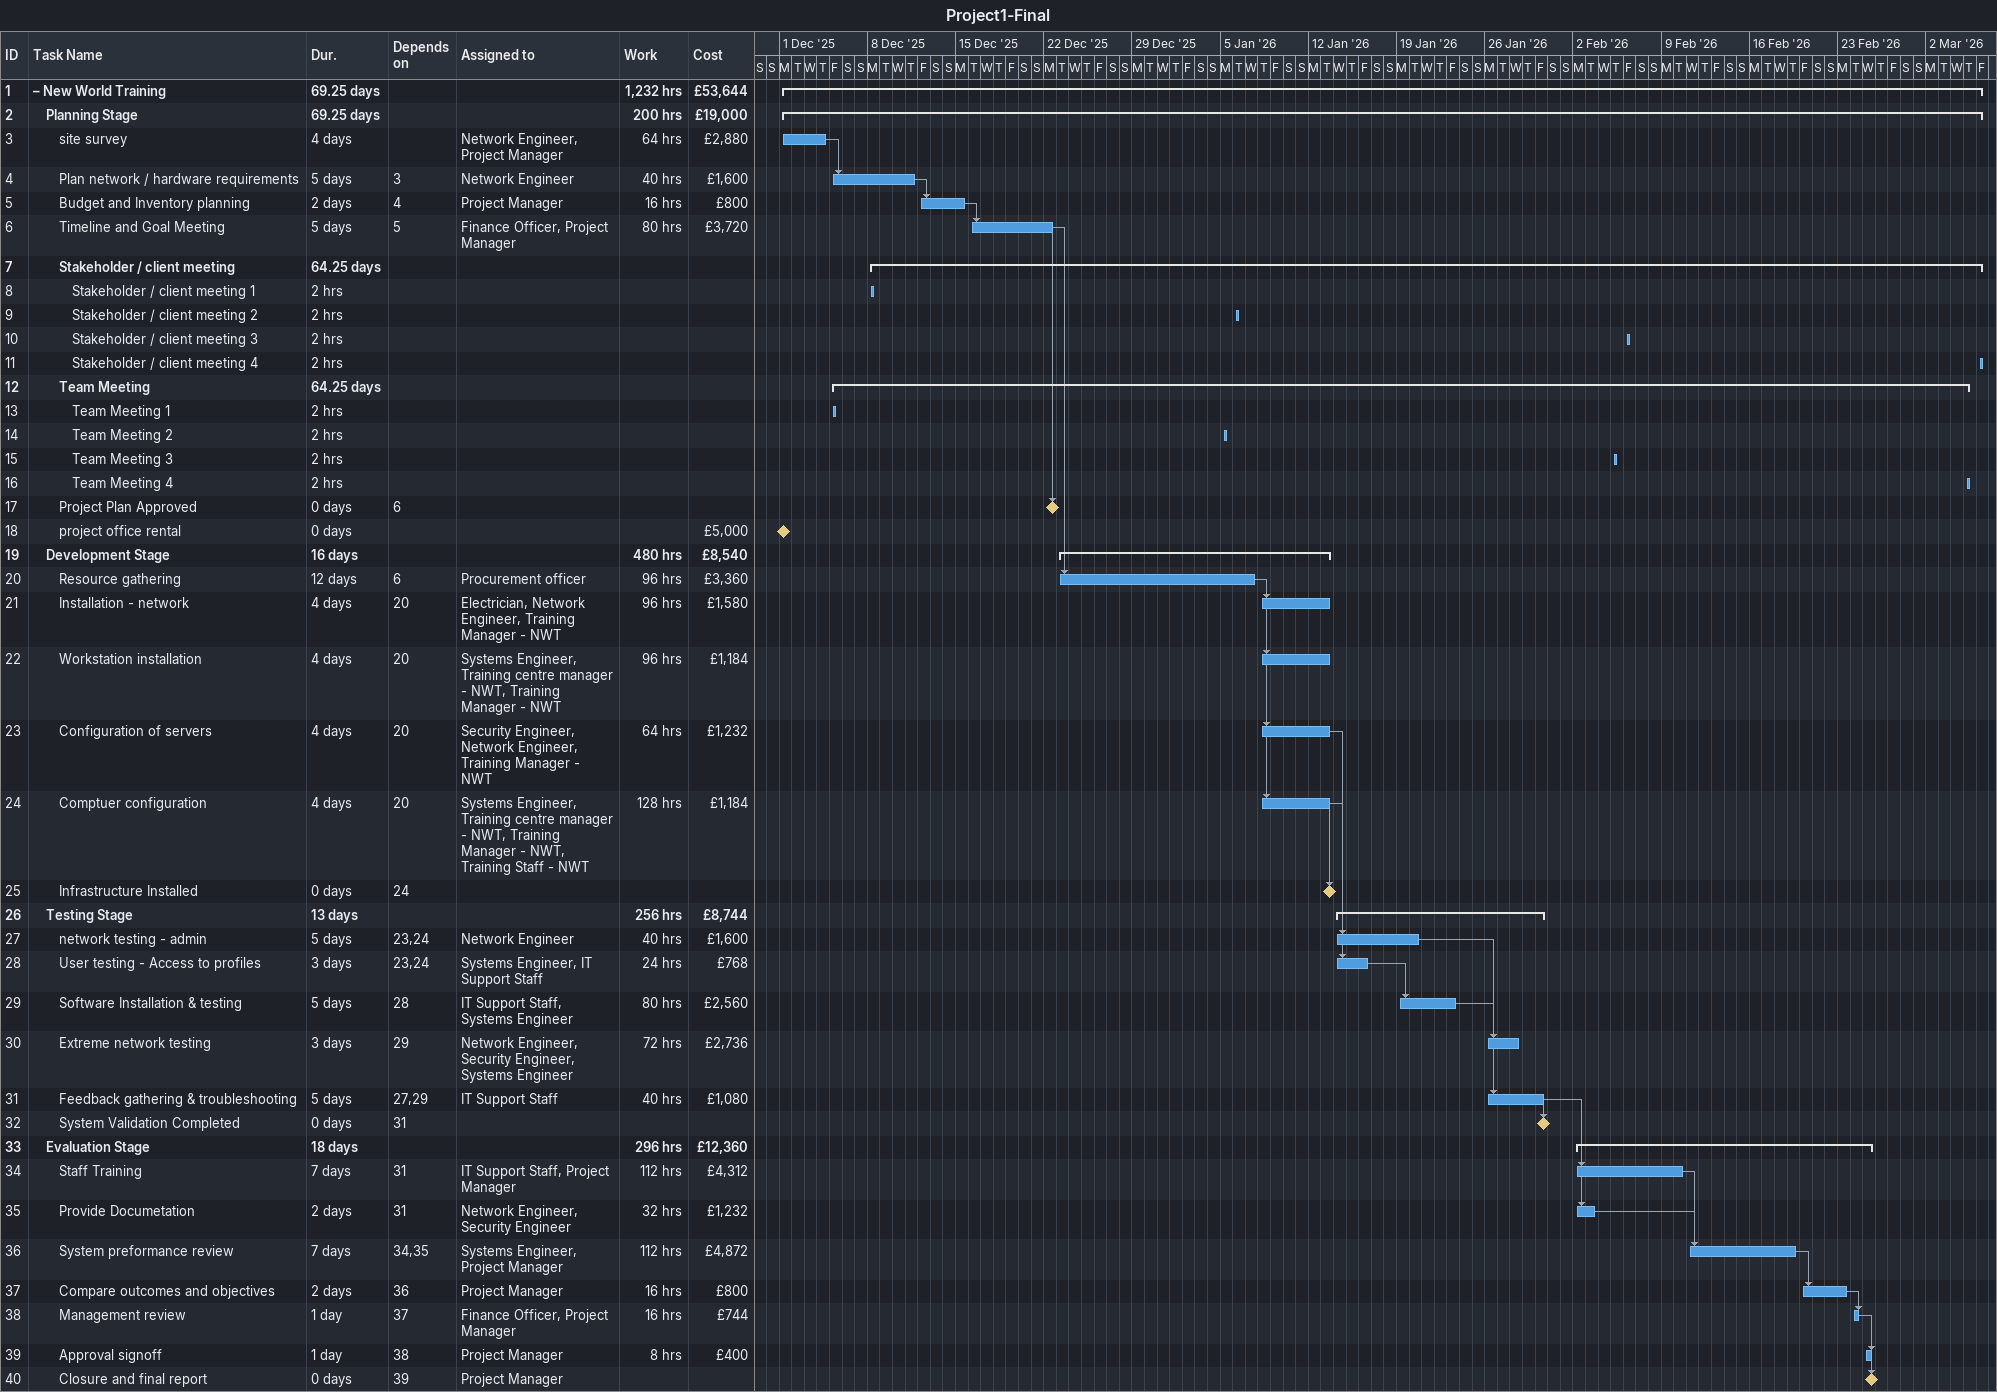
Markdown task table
Project1-Final

| ID | Level | Task | Duration | Start | Finish | Predecessors | Resources | Work (h) | Cost (£) |
|---|---|---|---|---|---|---|---|---|---|
| 1 | 1 | **– New World Training** | 69.25d | 2025-12-01 | 2026-03-06 |  |  | 1232 | 53644 |
| 2 | 2 | **Planning Stage** | 69.25d | 2025-12-01 | 2026-03-06 |  |  | 200 | 19000 |
| 3 | 3 | site survey | 4d | 2025-12-01 | 2025-12-04 |  | Network Engineer, Project Manager | 64 | 2880 |
| 4 | 3 | Plan network / hardware requirements | 5d | 2025-12-05 | 2025-12-11 | 3 | Network Engineer | 40 | 1600 |
| 5 | 3 | Budget and Inventory planning | 2d | 2025-12-12 | 2025-12-15 | 4 | Project Manager | 16 | 800 |
| 6 | 3 | Timeline and Goal Meeting | 5d | 2025-12-16 | 2025-12-22 | 5 | Finance Officer, Project Manager | 80 | 3720 |
| 7 | 3 | **Stakeholder / client meeting** | 64.25d | 2025-12-08 | 2026-03-06 |  |  |  |  |
| 8 | 4 | Stakeholder / client meeting 1 | 2h | 2025-12-08 | 2025-12-08 |  |  |  |  |
| 9 | 4 | Stakeholder / client meeting 2 | 2h | 2026-01-06 | 2026-01-06 |  |  |  |  |
| 10 | 4 | Stakeholder / client meeting 3 | 2h | 2026-02-06 | 2026-02-06 |  |  |  |  |
| 11 | 4 | Stakeholder / client meeting 4 | 2h | 2026-03-06 | 2026-03-06 |  |  |  |  |
| 12 | 3 | **Team Meeting** | 64.25d | 2025-12-05 | 2026-03-05 |  |  |  |  |
| 13 | 4 | Team Meeting 1 | 2h | 2025-12-05 | 2025-12-05 |  |  |  |  |
| 14 | 4 | Team Meeting 2 | 2h | 2026-01-05 | 2026-01-05 |  |  |  |  |
| 15 | 4 | Team Meeting 3 | 2h | 2026-02-05 | 2026-02-05 |  |  |  |  |
| 16 | 4 | Team Meeting 4 | 2h | 2026-03-05 | 2026-03-05 |  |  |  |  |
| 17 | 3 | Project Plan Approved | 0d | 2025-12-22 | 2025-12-22 | 6 |  |  |  |
| 18 | 3 | project office rental | 0d | 2025-12-01 | 2025-12-01 |  |  |  | 5000 |
| 19 | 2 | **Development Stage** | 16d | 2025-12-23 | 2026-01-13 |  |  | 480 | 8540 |
| 20 | 3 | Resource gathering | 12d | 2025-12-23 | 2026-01-07 | 6 | Procurement officer | 96 | 3360 |
| 21 | 3 | Installation - network | 4d | 2026-01-08 | 2026-01-13 | 20 | Electrician, Network Engineer, Training Manager - NWT | 96 | 1580 |
| 22 | 3 | Workstation installation | 4d | 2026-01-08 | 2026-01-13 | 20 | Systems Engineer, Training centre manager - NWT, Training Manager - NWT | 96 | 1184 |
| 23 | 3 | Configuration of servers | 4d | 2026-01-08 | 2026-01-13 | 20 | Security Engineer, Network Engineer, Training Manager - NWT | 64 | 1232 |
| 24 | 3 | Comptuer configuration | 4d | 2026-01-08 | 2026-01-13 | 20 | Systems Engineer, Training centre manager - NWT, Training Manager - NWT, Training Staff - NWT | 128 | 1184 |
| 25 | 3 | Infrastructure Installed | 0d | 2026-01-13 | 2026-01-13 | 24 |  |  |  |
| 26 | 2 | **Testing Stage** | 13d | 2026-01-14 | 2026-01-30 |  |  | 256 | 8744 |
| 27 | 3 | network testing - admin | 5d | 2026-01-14 | 2026-01-20 | 23, 24 | Network Engineer | 40 | 1600 |
| 28 | 3 | User testing - Access to profiles | 3d | 2026-01-14 | 2026-01-16 | 23, 24 | Systems Engineer, IT Support Staff | 24 | 768 |
| 29 | 3 | Software Installation & testing | 5d | 2026-01-19 | 2026-01-23 | 28 | IT Support Staff, Systems Engineer | 80 | 2560 |
| 30 | 3 | Extreme network testing | 3d | 2026-01-26 | 2026-01-28 | 29 | Network Engineer, Security Engineer, Systems Engineer | 72 | 2736 |
| 31 | 3 | Feedback gathering & troubleshooting | 5d | 2026-01-26 | 2026-01-30 | 27, 29 | IT Support Staff | 40 | 1080 |
| 32 | 3 | System Validation Completed | 0d | 2026-01-30 | 2026-01-30 | 31 |  |  |  |
| 33 | 2 | **Evaluation Stage** | 18d | 2026-02-02 | 2026-02-25 |  |  | 296 | 12360 |
| 34 | 3 | Staff Training | 7d | 2026-02-02 | 2026-02-10 | 31 | IT Support Staff, Project Manager | 112 | 4312 |
| 35 | 3 | Provide Documetation | 2d | 2026-02-02 | 2026-02-03 | 31 | Network Engineer, Security Engineer | 32 | 1232 |
| 36 | 3 | System preformance review | 7d | 2026-02-11 | 2026-02-19 | 34, 35 | Systems Engineer, Project Manager | 112 | 4872 |
| 37 | 3 | Compare outcomes and objectives | 2d | 2026-02-20 | 2026-02-23 | 36 | Project Manager | 16 | 800 |
| 38 | 3 | Management review | 1d | 2026-02-24 | 2026-02-24 | 37 | Finance Officer, Project Manager | 16 | 744 |
| 39 | 3 | Approval signoff | 1d | 2026-02-25 | 2026-02-25 | 38 | Project Manager | 8 | 400 |
| 40 | 3 | Closure and final report | 0d | 2026-02-25 | 2026-02-25 | 39 | Project Manager |  |  |
